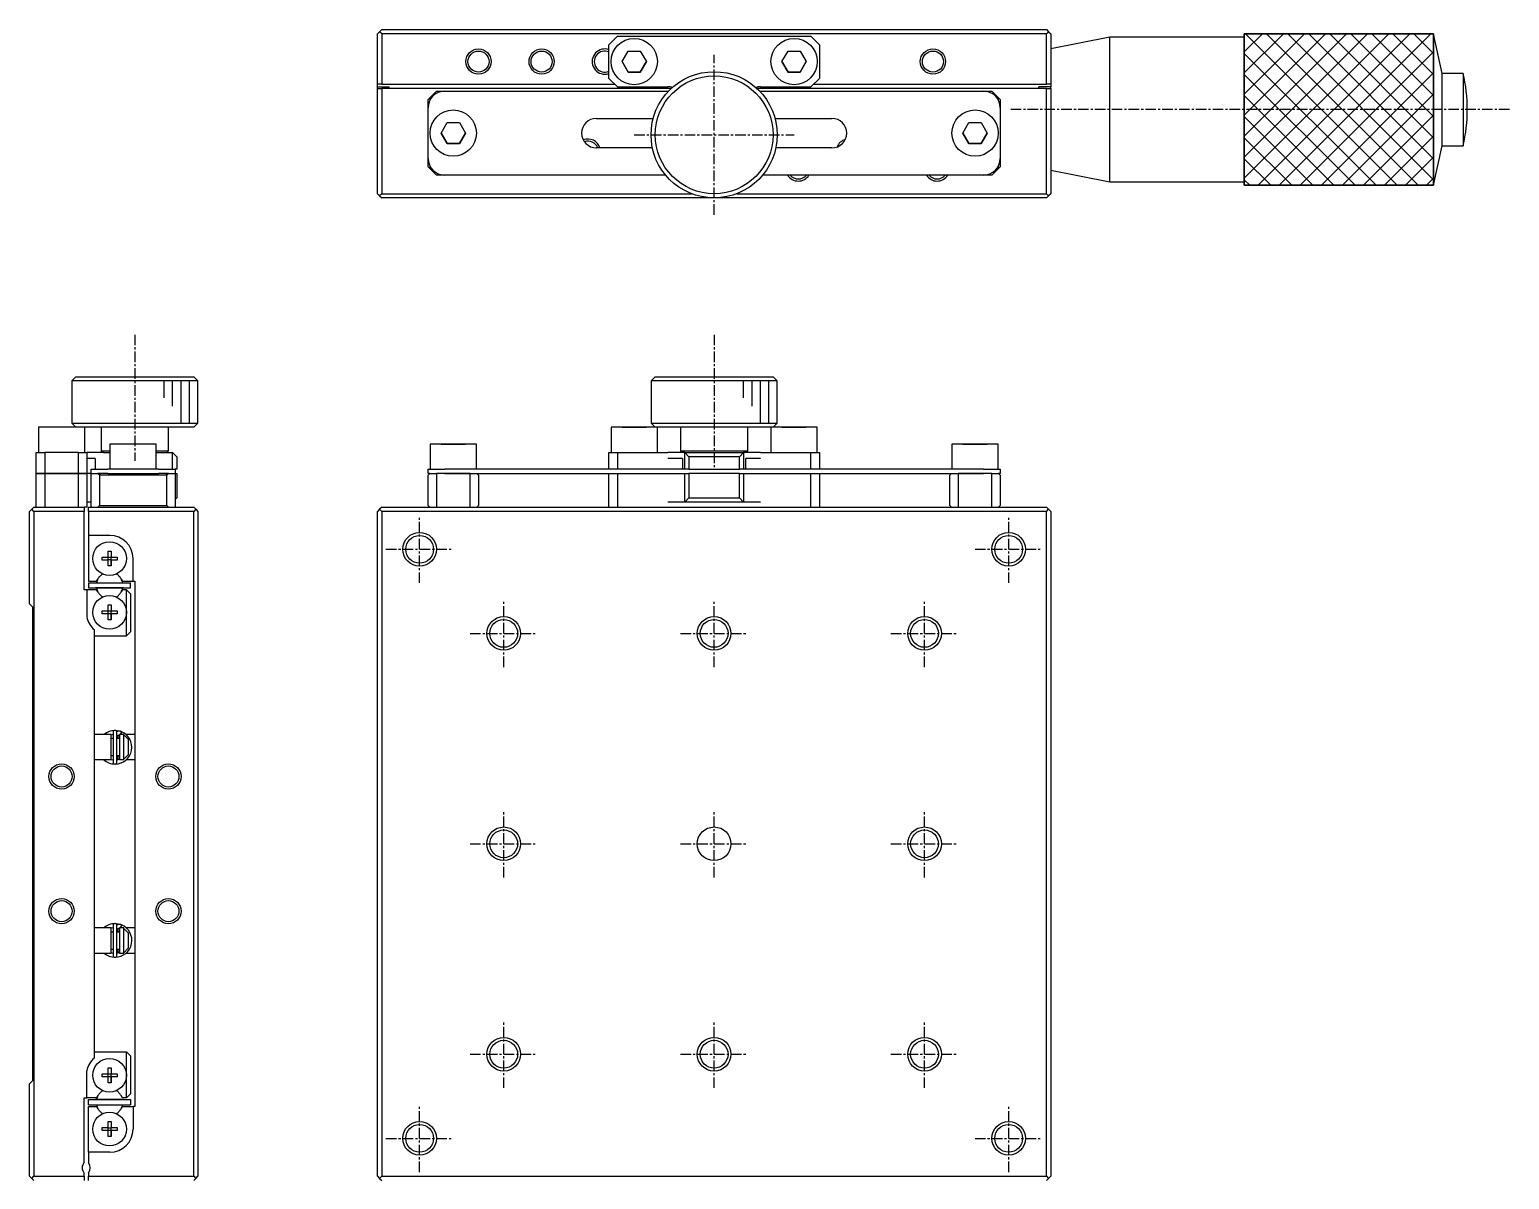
# Model space of a CAD drawing. Extents: x 10 to 391, y 10 to 252.
# Drawn here: x 28 to 203.8, y 115.4 to 252 of the extents above; entities that cross this region are included whole.
import ezdxf

# ---------------------------------------------------------------- set-up
doc = ezdxf.new("R2010")
doc.units = 0
doc.linetypes.add('CENTER', pattern=[2, 1.25, -0.25, 0.25, -0.25])
doc.layers.get('0').update_dxf_attribs({"linetype": 'CONTINUOUS'})
doc.layers.add('CENTER', color=1, linetype='CENTER')

msp = doc.modelspace()

# ---------------------------------------------------------------- linework, layer by layer
at = {"color": 7, "linetype": 'CONTINUOUS'}
for p, q in [((69.344929, 251.5), (69.594929, 251.75)), ((69.344929, 245.5), (69.344929, 251.5)), ((69.594929, 251.75), (69.844929, 252)), ((69.844929, 251.5), (69.594929, 251.75)), ((69.844929, 252), (148.844929, 252)), ((148.844929, 251.5), (69.844929, 251.5)), ((69.844929, 251.5), (69.844929, 245.5)), ((148.844929, 252), (149.094929, 251.75)), ((149.094929, 251.75), (148.844929, 251.5)), ((148.844929, 245.5), (148.844929, 251.5)), ((149.094929, 251.75), (149.344929, 251.5)), ((149.344929, 251.5), (149.344929, 245.5)), ((172.344929, 251.5), (194.844929, 251.5)), ((172.344929, 233.5), (172.344929, 251.5)), ((195.844929, 246.8), (194.844929, 251.5)), ((194.844929, 251.5), (194.844929, 233.5)), ((97.844929, 251.2), (96.844929, 250.2)), ((96.844929, 246.2), (96.844929, 250.2)), ((97.844929, 251.2), (120.844929, 251.2)), ((121.844929, 250.2), (120.844929, 251.2)), ((121.844929, 250.2), (121.844929, 246.2)), ((156.344929, 251.1), (149.344929, 249.7)), ((156.344929, 242.5), (156.344929, 251.1)), ((172.344929, 251.1), (156.344929, 251.1)), ((98.401554, 248.2), (99.123242, 249.45)), ((99.123242, 246.95), (98.401554, 248.2)), ((98.401554, 248.2), (99.123242, 246.95)), ((99.123242, 249.45), (100.566617, 249.45)), ((100.566617, 249.45), (101.288305, 248.2)), ((101.288305, 248.2), (100.566617, 246.95)), ((100.566617, 246.95), (101.288305, 248.2)), ((117.401554, 248.2), (118.123242, 249.45)), ((118.123242, 246.95), (117.401554, 248.2)), ((117.401554, 248.2), (118.123242, 246.95)), ((118.123242, 249.45), (119.566617, 249.45)), ((119.566617, 249.45), (120.288305, 248.2)), ((120.288305, 248.2), (119.566617, 246.95)), ((119.566617, 246.95), (120.288305, 248.2)), ((96.844929, 246.2), (97.844929, 245.2)), ((100.566617, 246.95), (99.123242, 246.95)), ((99.123242, 246.95), (100.566617, 246.95)), ((119.566617, 246.95), (118.123242, 246.95)), ((118.123242, 246.95), (119.566617, 246.95)), ((120.844929, 245.2), (121.844929, 246.2)), ((195.844929, 238.2), (195.844929, 246.8)), ((198.344929, 246.8), (195.844929, 246.8)), ((198.344929, 246.8), (198.344929, 242.5)), ((69.844929, 245.5), (69.344929, 245.5)), ((69.344929, 245.2), (69.344929, 245.5)), ((69.344929, 245.2), (70.744929, 245.2)), ((69.344929, 245), (69.344929, 245.2)), ((69.344929, 232.5), (69.344929, 245)), ((69.344929, 245), (69.844929, 245)), ((69.844929, 245.5), (97.544929, 245.5)), ((69.844929, 245), (69.844929, 232.5)), ((104.24591, 245), (69.844929, 245)), ((70.744929, 245), (70.744929, 245.2)), ((76.344929, 244.7), (75.544929, 243.9)), ((76.344929, 244.7), (77.344929, 244.7)), ((77.344929, 244.7), (103.940302, 244.7)), ((97.844929, 245.2), (103.844929, 245.2)), ((148.844929, 245), (114.443949, 245)), ((114.749557, 244.7), (141.344929, 244.7)), ((114.844929, 245.2), (120.844929, 245.2)), ((121.144929, 245.5), (148.844929, 245.5)), ((141.344929, 244.7), (142.344929, 244.7)), ((143.144929, 243.9), (142.344929, 244.7)), ((147.944929, 245), (147.944929, 245.2)), ((149.344929, 245.2), (147.944929, 245.2)), ((149.344929, 245.5), (148.844929, 245.5)), ((148.844929, 232.5), (148.844929, 245)), ((148.844929, 245), (149.344929, 245)), ((149.344929, 245.5), (149.344929, 245.2)), ((149.344929, 245), (149.344929, 245.2)), ((149.344929, 245), (149.344929, 232.5)), ((75.344929, 243.7), (75.544929, 243.9)), ((75.344929, 242.7), (75.344929, 243.7)), ((75.344929, 236.7), (75.344929, 242.7)), ((75.544929, 243.9), (75.544929, 243.57178)), ((143.144929, 243.57178), (143.144929, 243.9)), ((143.144929, 243.9), (143.344929, 243.7)), ((143.344929, 243.7), (143.344929, 242.7)), ((143.344929, 242.7), (143.344929, 236.7)), ((76.901554, 239.7), (77.623242, 240.95)), ((77.623242, 240.95), (79.066617, 240.95)), ((79.066617, 240.95), (79.788305, 239.7)), ((95.344929, 241.45), (102.102865, 241.45)), ((116.586994, 241.45), (123.344929, 241.45)), ((138.901554, 239.7), (139.623242, 240.95)), ((139.623242, 240.95), (141.066617, 240.95)), ((141.066617, 240.95), (141.788305, 239.7)), ((156.344929, 233.9), (156.344929, 242.5)), ((198.344929, 242.5), (198.344929, 238.2)), ((77.623242, 238.45), (76.901554, 239.7)), ((76.901554, 239.7), (77.623242, 238.45)), ((79.788305, 239.7), (79.066617, 238.45)), ((79.066617, 238.45), (79.788305, 239.7)), ((139.623242, 238.45), (138.901554, 239.7)), ((138.901554, 239.7), (139.623242, 238.45)), ((141.788305, 239.7), (141.066617, 238.45)), ((141.066617, 238.45), (141.788305, 239.7)), ((79.066617, 238.45), (77.623242, 238.45)), ((77.623242, 238.45), (79.066617, 238.45)), ((102.006844, 237.95), (95.344929, 237.95)), ((123.344929, 237.95), (116.683015, 237.95)), ((141.066617, 238.45), (139.623242, 238.45)), ((139.623242, 238.45), (141.066617, 238.45)), ((194.844929, 233.5), (195.844929, 238.2)), ((195.844929, 238.2), (198.344929, 238.2)), ((75.344929, 235.7), (75.344929, 236.7)), ((75.544929, 235.5), (75.344929, 235.7)), ((75.544929, 235.82822), (75.544929, 235.5)), ((143.144929, 235.5), (143.144929, 235.82822)), ((143.344929, 235.7), (143.144929, 235.5)), ((143.344929, 236.7), (143.344929, 235.7)), ((75.544929, 235.5), (76.344929, 234.7)), ((77.344929, 234.7), (76.344929, 234.7)), ((103.582118, 234.7), (77.344929, 234.7)), ((141.344929, 234.7), (115.107741, 234.7)), ((142.344929, 234.7), (141.344929, 234.7)), ((142.344929, 234.7), (143.144929, 235.5)), ((149.344929, 235.3), (156.344929, 233.9)), ((156.344929, 233.9), (172.344929, 233.9)), ((69.594929, 232.25), (69.344929, 232.5)), ((69.844929, 232.5), (69.594929, 232.25)), ((69.594929, 232.25), (69.844929, 232)), ((69.844929, 232.5), (106.652347, 232.5)), ((112.037512, 232.5), (148.844929, 232.5)), ((149.094929, 232.25), (148.844929, 232.5)), ((148.844929, 232), (149.094929, 232.25)), ((149.344929, 232.5), (149.094929, 232.25)), ((194.844929, 233.5), (172.344929, 233.5)), ((109.344929, 232), (69.844929, 232)), ((148.844929, 232), (109.344929, 232)), ((33.5, 210.75), (33, 210.25)), ((48, 210.25), (33, 210.25)), ((33, 210.25), (33, 205.25)), ((33.5, 210.75), (47.5, 210.75)), ((48, 210.25), (47.5, 210.75)), ((48, 205.25), (48, 210.25)), ((102.344929, 210.75), (101.844929, 210.25)), ((109.344929, 210.25), (101.844929, 210.25)), ((101.844929, 210.25), (101.844929, 205.25)), ((102.344929, 210.75), (109.344929, 210.75)), ((109.344929, 210.75), (116.344929, 210.75)), ((116.844929, 210.25), (109.344929, 210.25)), ((116.844929, 210.25), (116.344929, 210.75)), ((116.844929, 205.25), (116.844929, 210.25)), ((34.55, 204.75), (29.05, 204.75)), ((29.05, 204.75), (29.05, 201.75)), ((33, 205.25), (48, 205.25)), ((33, 205.25), (33.5, 204.75)), ((47.5, 204.75), (34.55, 204.75)), ((34.55, 201.75), (34.55, 204.75)), ((36.5, 204.75), (36.5, 201.95)), ((44.5, 201.95), (44.5, 204.75)), ((47.5, 204.75), (48, 205.25)), ((99.844929, 204.75), (97.094929, 204.75)), ((102.344929, 204.75), (97.094929, 204.75)), ((97.094929, 204.75), (97.094929, 201.75)), ((98.401554, 204.75), (99.123242, 204.75)), ((99.123242, 204.75), (98.401554, 204.75)), ((99.123242, 204.75), (100.566617, 204.75)), ((100.566617, 204.75), (99.123242, 204.75)), ((102.344929, 204.75), (99.844929, 204.75)), ((100.566617, 204.75), (101.288305, 204.75)), ((101.288305, 204.75), (100.566617, 204.75)), ((101.844929, 205.25), (116.844929, 205.25)), ((101.844929, 205.25), (102.344929, 204.75)), ((116.344929, 204.75), (102.344929, 204.75)), ((102.594929, 201.75), (102.594929, 204.75)), ((105.344929, 204.75), (105.344929, 201.95)), ((113.344929, 201.95), (113.344929, 204.75)), ((116.094929, 204.75), (116.094929, 201.75)), ((116.344929, 204.75), (116.844929, 205.25)), ((121.594929, 204.75), (116.344929, 204.75)), ((118.844929, 204.75), (116.344929, 204.75)), ((117.401554, 204.75), (118.123242, 204.75)), ((118.123242, 204.75), (117.401554, 204.75)), ((118.123242, 204.75), (119.566617, 204.75)), ((119.566617, 204.75), (118.123242, 204.75)), ((121.594929, 204.75), (118.844929, 204.75)), ((119.566617, 204.75), (120.288305, 204.75)), ((120.288305, 204.75), (119.566617, 204.75)), ((121.594929, 201.75), (121.594929, 204.75)), ((43.05, 202.75), (37.55, 202.75)), ((37.55, 202.75), (37.55, 199.75)), ((43.05, 199.75), (43.05, 202.75)), ((78.344929, 202.75), (75.594929, 202.75)), ((81.094929, 202.75), (75.594929, 202.75)), ((75.594929, 202.75), (75.594929, 199.75)), ((76.901554, 202.75), (77.623242, 202.75)), ((77.623242, 202.75), (76.901554, 202.75)), ((77.623242, 202.75), (79.066617, 202.75)), ((79.066617, 202.75), (77.623242, 202.75)), ((81.094929, 202.75), (78.344929, 202.75)), ((79.066617, 202.75), (79.788305, 202.75)), ((79.788305, 202.75), (79.066617, 202.75)), ((81.094929, 199.75), (81.094929, 202.75)), ((140.344929, 202.75), (137.594929, 202.75)), ((143.094929, 202.75), (137.594929, 202.75)), ((137.594929, 202.75), (137.594929, 199.75)), ((138.901554, 202.75), (139.623242, 202.75)), ((139.623242, 202.75), (138.901554, 202.75)), ((139.623242, 202.75), (141.066617, 202.75)), ((141.066617, 202.75), (139.623242, 202.75)), ((143.094929, 202.75), (140.344929, 202.75)), ((141.066617, 202.75), (141.788305, 202.75)), ((141.788305, 202.75), (141.066617, 202.75)), ((143.094929, 199.75), (143.094929, 202.75)), ((28.8, 199.25), (28.8, 201.75)), ((28.8, 201.75), (29.8, 201.75)), ((29.8, 201.75), (29.8, 199.25)), ((33.8, 201.75), (29.8, 201.75)), ((33.8, 199.25), (33.8, 201.75)), ((33.8, 201.75), (34.8, 201.75)), ((34.8, 201.75), (34.8, 199.25)), ((36.8, 201.75), (34.8, 201.75)), ((35.8, 201.05), (34.8, 201.05)), ((35.8, 201.05), (35.8, 199.75)), ((36.5, 201.95), (37.55, 201.95)), ((36.5, 201.95), (36.7, 201.75)), ((36.8, 201.75), (37.55, 201.75)), ((43.05, 201.95), (44.5, 201.95)), ((43.05, 201.75), (45, 201.75)), ((44.3, 201.75), (44.5, 201.95)), ((45, 199.75), (45, 201.75)), ((45, 201.75), (45.5, 201.25)), ((45.5, 201.25), (45.5, 199.75)), ((96.844929, 199.75), (96.844929, 201.75)), ((96.844929, 201.75), (97.844929, 201.75)), ((97.844929, 201.75), (97.844929, 199.75)), ((97.844929, 201.75), (103.844929, 201.75)), ((105.544929, 201.75), (103.844929, 201.75)), ((105.57698, 201.05), (103.844929, 201.05)), ((105.344929, 201.95), (113.344929, 201.95)), ((105.344929, 201.95), (105.544929, 201.75)), ((105.844929, 201.75), (105.544929, 201.75)), ((105.57698, 201.05), (105.57698, 199.75)), ((105.844929, 199.75), (105.844929, 201.75)), ((105.844929, 201.75), (106.344929, 201.25)), ((105.844929, 201.75), (112.844929, 201.75)), ((106.344929, 201.25), (106.344929, 199.75)), ((112.344929, 201.25), (106.344929, 201.25)), ((112.844929, 201.75), (112.344929, 201.25)), ((112.344929, 199.75), (112.344929, 201.25)), ((113.144929, 201.75), (112.844929, 201.75)), ((112.844929, 201.75), (112.844929, 199.75)), ((114.844929, 201.05), (113.112879, 201.05)), ((113.112879, 199.75), (113.112879, 201.05)), ((113.144929, 201.75), (113.344929, 201.95)), ((114.844929, 201.75), (113.144929, 201.75)), ((114.844929, 201.75), (120.844929, 201.75)), ((120.844929, 199.75), (120.844929, 201.75)), ((120.844929, 201.75), (121.844929, 201.75)), ((121.844929, 201.75), (121.844929, 199.75)), ((29.8, 199.25), (28.8, 199.25)), ((28.8, 195.25), (28.8, 199.25)), ((28.8, 199.25), (29.8, 199.25)), ((29.8, 199.25), (33.8, 199.25)), ((29.8, 199.25), (29.8, 195.25)), ((33.8, 199.25), (29.8, 199.25)), ((34.8, 199.25), (33.8, 199.25)), ((33.8, 195.25), (33.8, 199.25)), ((33.8, 199.25), (34.8, 199.25)), ((34.8, 199.25), (34.8, 195.25)), ((35.3, 199.25), (34.8, 199.25)), ((35.3, 199.25), (35.3, 199.75)), ((35.3, 199.75), (37.3, 199.75)), ((35.3, 195.25), (35.3, 199.25)), ((35.3, 199.25), (36.1, 199.25)), ((36.3, 199.05), (36.1, 199.25)), ((36.1, 199.25), (36.42822, 199.25)), ((36.42822, 199.25), (36.1, 199.25)), ((44.3, 199.05), (36.3, 199.05)), ((36.3, 199.05), (36.3, 195.45)), ((37.3, 199.25), (36.42822, 199.25)), ((43.3, 199.75), (37.3, 199.75)), ((37.3, 199.25), (43.3, 199.25)), ((43.3, 199.75), (45.3, 199.75)), ((44.17178, 199.25), (43.3, 199.25)), ((44.17178, 199.25), (44.5, 199.25)), ((44.5, 199.25), (44.17178, 199.25)), ((44.5, 199.25), (44.3, 199.05)), ((44.3, 195.45), (44.3, 199.05)), ((44.5, 199.25), (45.3, 199.25)), ((45.5, 199.75), (45.3, 199.75)), ((45.3, 199.75), (45.3, 199.25)), ((45.3, 199.25), (45.3, 195.25)), ((45.3, 199.25), (45.5, 199.25)), ((45.5, 199.25), (45.5, 196.35)), ((75.344929, 199.25), (75.344929, 199.75)), ((75.344929, 199.75), (77.344929, 199.75)), ((75.544929, 199.25), (75.344929, 199.05)), ((75.544929, 199.25), (75.344929, 199.25)), ((75.344929, 195.45), (75.344929, 199.05)), ((75.544929, 199.25), (76.344929, 199.25)), ((76.344929, 199.25), (76.344929, 195.25)), ((77.344929, 199.25), (76.344929, 199.25)), ((77.344929, 199.25), (76.344929, 199.25)), ((106.144929, 199.75), (77.344929, 199.75)), ((80.344929, 199.25), (77.344929, 199.25)), ((77.344929, 199.25), (80.344929, 199.25)), ((80.344929, 195.25), (80.344929, 199.25)), ((80.344929, 199.25), (106.144929, 199.25)), ((81.344929, 199.05), (81.144929, 199.25)), ((81.344929, 199.05), (81.344929, 195.45)), ((96.844929, 195.25), (96.844929, 199.25)), ((97.844929, 199.25), (97.844929, 195.25)), ((105.844929, 195.85), (105.844929, 199.25)), ((106.344929, 199.75), (106.144929, 199.75)), ((106.144929, 199.25), (106.344929, 199.25)), ((106.344929, 199.75), (112.344929, 199.75)), ((106.344929, 199.25), (106.344929, 196.35)), ((112.344929, 199.25), (106.344929, 199.25)), ((112.544929, 199.75), (112.344929, 199.75)), ((112.344929, 196.35), (112.344929, 199.25)), ((112.344929, 199.25), (112.544929, 199.25)), ((141.344929, 199.75), (112.544929, 199.75)), ((112.544929, 199.25), (138.344929, 199.25)), ((112.844929, 199.25), (112.844929, 195.85)), ((120.844929, 195.25), (120.844929, 199.25)), ((121.844929, 199.25), (121.844929, 195.25)), ((137.544929, 199.25), (137.344929, 199.05)), ((137.344929, 195.45), (137.344929, 199.05)), ((138.344929, 199.25), (138.344929, 195.25)), ((141.344929, 199.25), (138.344929, 199.25)), ((138.344929, 199.25), (141.344929, 199.25)), ((141.344929, 199.75), (143.344929, 199.75)), ((142.344929, 199.25), (141.344929, 199.25)), ((142.344929, 199.25), (141.344929, 199.25)), ((142.344929, 195.25), (142.344929, 199.25)), ((142.344929, 199.25), (143.144929, 199.25)), ((143.344929, 199.05), (143.144929, 199.25)), ((143.344929, 199.25), (143.144929, 199.25)), ((143.344929, 199.75), (143.344929, 199.25)), ((143.344929, 199.05), (143.344929, 195.45)), ((28.5, 195.25), (28.25, 195)), ((28.5, 195.25), (34.5, 195.25)), ((34.8, 195.25), (34.5, 195.25)), ((34.5, 195.25), (34.5, 194.75)), ((35.3, 195.85), (34.8, 195.85)), ((35, 195.25), (47.5, 195.25)), ((35, 194.75), (35, 195.25)), ((36.1, 195.25), (36.3, 195.45)), ((36.3, 195.45), (44.3, 195.45)), ((44.3, 195.45), (44.5, 195.25)), ((45.5, 196.35), (45.3, 196.15)), ((47.5, 195.25), (47.75, 195)), ((69.844929, 195.25), (69.594929, 195)), ((69.844929, 195.25), (148.844929, 195.25)), ((75.344929, 195.45), (75.544929, 195.25)), ((81.144929, 195.25), (81.344929, 195.45)), ((105.844929, 195.85), (103.844929, 195.85)), ((106.344929, 196.35), (105.844929, 195.85)), ((112.844929, 195.85), (105.844929, 195.85)), ((106.344929, 196.35), (112.344929, 196.35)), ((112.344929, 196.35), (112.844929, 195.85)), ((114.844929, 195.85), (112.844929, 195.85)), ((137.344929, 195.45), (137.544929, 195.25)), ((143.144929, 195.25), (143.344929, 195.45)), ((149.094929, 195), (148.844929, 195.25)), ((28.25, 195), (28, 194.75)), ((28, 183.75), (28, 194.75)), ((28.5, 194.75), (28.25, 195)), ((34.5, 194.75), (28.5, 194.75)), ((28.5, 194.75), (28.5, 115.75)), ((34.5, 185.45), (34.5, 194.75)), ((47.5, 194.75), (35, 194.75)), ((35, 194.75), (35, 191.9)), ((47.75, 195), (47.5, 194.75)), ((47.5, 115.75), (47.5, 194.75)), ((47.75, 195), (48, 194.75)), ((48, 194.75), (48, 115.75)), ((69.594929, 195), (69.344929, 194.75)), ((69.344929, 115.75), (69.344929, 194.75)), ((69.594929, 195), (69.844929, 194.75)), ((69.844929, 194.75), (69.844929, 115.75)), ((148.844929, 194.75), (69.844929, 194.75)), ((148.844929, 194.75), (149.094929, 195)), ((148.844929, 115.75), (148.844929, 194.75)), ((149.344929, 194.75), (149.094929, 195)), ((149.344929, 194.75), (149.344929, 115.75)), ((37.55, 191.9), (35, 191.9)), ((35, 191.9), (35, 186.45)), ((37.32, 190.036361), (37.68, 190.036361)), ((37.32, 189.33), (37.32, 190.036361)), ((37.68, 190.036361), (37.68, 189.33)), ((37.68, 190.036361), (37.68, 189.33)), ((36.613639, 189.33), (37.32, 189.33)), ((36.613639, 188.97), (36.613639, 189.33)), ((37.32, 188.97), (36.613639, 188.97)), ((37.330372, 189.319628), (37.32, 189.33)), ((37.330372, 188.980372), (37.32, 188.97)), ((37.32, 188.263639), (37.32, 188.97)), ((37.68, 188.263639), (37.32, 188.263639)), ((37.330372, 188.980372), (37.330372, 189.319628)), ((37.330372, 189.319628), (37.669628, 189.319628)), ((37.669628, 188.980372), (37.330372, 188.980372)), ((37.669628, 189.319628), (37.68, 189.33)), ((37.669628, 189.319628), (37.669628, 188.980372)), ((37.669628, 188.980372), (37.68, 188.97)), ((37.68, 189.33), (38.386361, 189.33)), ((37.68, 188.97), (37.68, 188.263639)), ((38.386361, 188.97), (37.68, 188.97)), ((37.68, 188.263639), (37.68, 188.97)), ((38.386361, 189.33), (38.386361, 188.97)), ((40.3, 186.45), (40.3, 189.15)), ((35, 186.45), (35.955588, 186.45)), ((35.955588, 186.45), (36.125185, 186.74375)), ((38.874815, 186.74375), (39.044412, 186.45)), ((39.044412, 186.45), (40.3, 186.45)), ((40.3, 186.45), (40.5, 186.45)), ((40.5, 186.45), (40.5, 124.05)), ((34.8, 185.45), (34.5, 185.45)), ((34.8, 185.45), (34.8, 182.227985)), ((35.955588, 185.45), (34.8, 185.45)), ((35, 186.25), (35, 185.65)), ((35, 186.25), (40, 186.25)), ((35, 185.65), (40, 185.65)), ((35, 185.65), (35.941104, 185.65)), ((35.941104, 185.649998), (35.85, 185.649998)), ((39.15, 185.649998), (35.85, 185.649998)), ((35.941104, 185.649998), (35.85, 185.649998)), ((35.941104, 185.649998), (35.85, 185.649998)), ((35.941104, 185.649998), (35.85, 185.649998)), ((35.941104, 185.649998), (35.85, 185.649998)), ((35.941104, 185.649998), (35.85, 185.649998)), ((35.941104, 185.649998), (35.85, 185.649998)), ((35.941104, 185.649998), (35.85, 185.649998)), ((35.941104, 185.649998), (35.85, 185.649998)), ((35.941104, 185.649998), (35.85, 185.649998)), ((35.941104, 185.649998), (35.85, 185.649998)), ((35.941104, 185.649998), (35.85, 185.649998)), ((35.941104, 185.649998), (35.85, 185.649998)), ((35.941104, 185.649998), (35.85, 185.649998)), ((35.941104, 185.649998), (35.85, 185.649998)), ((35.941104, 185.649998), (35.85, 185.649998)), ((35.941104, 185.649998), (35.85, 185.649998)), ((35.941104, 185.649998), (35.85, 185.649998)), ((35.941104, 185.649998), (35.85, 185.649998)), ((35.941104, 185.649998), (35.85, 185.649998)), ((35.941104, 185.649998), (35.85, 185.649998)), ((35.941104, 185.649998), (35.85, 185.649998)), ((35.941104, 185.649998), (35.85, 185.649998)), ((35.941104, 185.649998), (35.85, 185.649998)), ((35.941104, 185.649998), (35.85, 185.649998)), ((35.941104, 185.649998), (35.85, 185.649998)), ((35.941104, 185.649998), (35.85, 185.649998)), ((35.941104, 185.649998), (35.85, 185.649998)), ((35.941104, 185.649998), (35.85, 185.649998)), ((35.941104, 185.649998), (35.85, 185.649998)), ((35.941104, 185.649998), (35.85, 185.649998)), ((36.125185, 185.15625), (35.955588, 185.45)), ((39.044412, 185.45), (38.874815, 185.15625)), ((39.5, 185.45), (39.044412, 185.45)), ((39.058896, 185.65), (40, 185.65)), ((39.15, 185.649998), (39.058896, 185.649998)), ((39.15, 185.649998), (39.058896, 185.649998)), ((39.15, 185.649998), (39.058896, 185.649998)), ((39.15, 185.649998), (39.058896, 185.649998)), ((39.15, 185.649998), (39.058896, 185.649998)), ((39.15, 185.649998), (39.058896, 185.649998)), ((39.15, 185.649998), (39.058896, 185.649998)), ((39.15, 185.649998), (39.058896, 185.649998)), ((39.15, 185.649998), (39.058896, 185.649998)), ((39.15, 185.649998), (39.058896, 185.649998)), ((39.15, 185.649998), (39.058896, 185.649998)), ((39.15, 185.649998), (39.058896, 185.649998)), ((39.15, 185.649998), (39.058896, 185.649998)), ((39.15, 185.649998), (39.058896, 185.649998)), ((39.15, 185.649998), (39.058896, 185.649998)), ((39.15, 185.649998), (39.058896, 185.649998)), ((39.15, 185.649998), (39.058896, 185.649998)), ((39.15, 185.649998), (39.058896, 185.649998)), ((39.15, 185.649998), (39.058896, 185.649998)), ((39.5, 182.75), (39.5, 185.45)), ((39.5, 185.45), (40, 184.95)), ((40, 185.65), (40, 186.25)), ((40, 184.95), (40, 180.45)), ((28, 183.75), (28.35, 183.4)), ((28.35, 183.4), (28.35, 127.1)), ((36.613639, 182.93), (37.32, 182.93)), ((36.613639, 182.57), (36.613639, 182.93)), ((37.32, 183.636361), (37.68, 183.636361)), ((37.32, 182.93), (37.32, 183.636361)), ((37.330372, 182.919628), (37.32, 182.93)), ((37.330372, 182.580372), (37.330372, 182.919628)), ((37.330372, 182.919628), (37.669628, 182.919628)), ((37.669628, 182.919628), (37.68, 182.93)), ((37.669628, 182.919628), (37.669628, 182.580372)), ((37.68, 183.636361), (37.68, 182.93)), ((37.68, 183.636361), (37.68, 182.93)), ((37.68, 182.93), (38.386361, 182.93)), ((38.386361, 182.93), (38.386361, 182.57)), ((37.32, 182.57), (36.613639, 182.57)), ((37.330372, 182.580372), (37.32, 182.57)), ((37.32, 181.863639), (37.32, 182.57)), ((37.68, 181.863639), (37.32, 181.863639)), ((37.669628, 182.580372), (37.330372, 182.580372)), ((37.669628, 182.580372), (37.68, 182.57)), ((37.68, 182.57), (37.68, 181.863639)), ((38.386361, 182.57), (37.68, 182.57)), ((37.68, 181.863639), (37.68, 182.57)), ((39.5, 179.95), (39.5, 182.75)), ((35.7, 129.829062), (35.7, 180.670938)), ((35.7, 179.95), (39.5, 179.95)), ((40, 180.45), (39.5, 179.95)), ((37.7, 168.25), (35.7, 168.25)), ((37.699949, 168.216016), (37.920454, 168.265234)), ((37.7, 165.25), (37.7, 168.25)), ((37.920506, 167.75), (37.7, 167.75)), ((37.920506, 168.505629), (37.920506, 164.955629)), ((38.865409, 168.595413), (38.174163, 168.729162)), ((38.36175, 168.574479), (38.359919, 168.573701)), ((38.395051, 168.587606), (38.36175, 168.574479)), ((38.370506, 164.955629), (38.370506, 168.505629)), ((38.370506, 167.906077), (38.370804, 167.918863)), ((38.7, 167.75), (38.370506, 167.75)), ((38.370804, 167.918863), (38.371752, 167.932328)), ((38.371752, 167.932328), (38.373349, 167.945729)), ((38.373349, 167.945729), (38.37559, 167.959037)), ((38.37559, 167.959037), (38.378471, 167.972219)), ((38.378471, 167.972219), (38.381986, 167.985247)), ((38.381986, 167.985247), (38.386126, 167.998089)), ((38.386126, 167.998089), (38.390885, 168.010716)), ((38.390885, 168.010716), (38.396251, 168.023098)), ((38.428954, 168.599052), (38.395051, 168.587606)), ((38.396251, 168.023098), (38.402213, 168.035206)), ((38.402213, 168.035206), (38.408759, 168.047012)), ((38.408759, 168.047012), (38.415875, 168.058485)), ((38.415875, 168.058485), (38.423546, 168.0696)), ((38.423546, 168.0696), (38.431756, 168.080327)), ((38.463376, 168.608789), (38.428954, 168.599052)), ((38.431756, 168.080327), (38.440487, 168.090641)), ((38.440487, 168.090641), (38.44972, 168.100516)), ((38.44972, 168.100516), (38.459434, 168.109925)), ((38.459434, 168.109925), (38.469609, 168.118845)), ((38.498233, 168.616795), (38.463376, 168.608789)), ((38.469609, 168.118845), (38.48022, 168.127251)), ((38.48022, 168.127251), (38.491244, 168.135121)), ((38.491244, 168.135121), (38.502655, 168.142432)), ((38.53344, 168.623051), (38.498233, 168.616795)), ((38.5, 168.141145), (38.5, 167.75)), ((38.502655, 168.142432), (38.514425, 168.149165)), ((38.514425, 168.149165), (38.526528, 168.155299)), ((38.526528, 168.155299), (38.538932, 168.160817)), ((38.56891, 168.62754), (38.53344, 168.623051)), ((38.538932, 168.160817), (38.551608, 168.165703)), ((38.551608, 168.165703), (38.564523, 168.16994)), ((38.564523, 168.16994), (38.577644, 168.173517)), ((38.604558, 168.630252), (38.56891, 168.62754)), ((38.577644, 168.173517), (38.590938, 168.17642)), ((38.590938, 168.17642), (38.60437, 168.178642)), ((38.60437, 168.178642), (38.617903, 168.180174)), ((38.640295, 168.63118), (38.604558, 168.630252)), ((38.617903, 168.180174), (38.631503, 168.181011)), ((38.631503, 168.181011), (38.645132, 168.181149)), ((38.676034, 168.630323), (38.640295, 168.63118)), ((38.645132, 168.181149), (38.658754, 168.180587)), ((38.658754, 168.180587), (38.672332, 168.179327)), ((38.672332, 168.179327), (38.685829, 168.177372)), ((38.711689, 168.627682), (38.676034, 168.630323)), ((38.685829, 168.177372), (38.699208, 168.174727)), ((38.699208, 168.174727), (38.700004, 168.174547)), ((38.7, 168.25), (38.7, 165.25)), ((39.2, 168.25), (38.7, 168.25)), ((38.747172, 168.623262), (38.711689, 168.627682)), ((38.782397, 168.617075), (38.747172, 168.623262)), ((38.817276, 168.609134), (38.782397, 168.617075)), ((38.807684, 168.25), (38.81482, 168.264128)), ((38.81482, 168.264128), (38.822056, 168.27893)), ((38.851725, 168.599459), (38.817276, 168.609134)), ((38.84982, 168.314374), (38.81864, 168.249981)), ((38.822056, 168.27893), (38.829347, 168.294308)), ((38.829347, 168.294308), (38.836645, 168.310164)), ((38.836645, 168.310164), (38.843903, 168.326395)), ((38.843903, 168.326395), (38.851074, 168.342897)), ((38.926138, 168.570932), (38.84982, 168.314374)), ((38.851074, 168.342897), (38.858112, 168.359561)), ((38.885656, 168.588073), (38.851725, 168.599459)), ((38.858112, 168.359561), (38.86497, 168.376282)), ((38.86497, 168.376282), (38.871606, 168.392949)), ((38.871606, 168.392949), (38.877975, 168.409456)), ((38.877975, 168.409456), (38.884037, 168.425696)), ((38.884037, 168.425696), (38.889752, 168.441564)), ((38.917243, 168.575736), (38.885656, 168.588073)), ((38.889752, 168.441564), (38.895084, 168.456957)), ((38.895084, 168.456957), (38.899997, 168.471775)), ((38.899997, 168.471775), (38.904461, 168.485923)), ((38.904461, 168.485923), (38.908446, 168.499309)), ((38.92602, 168.570909), (38.906149, 168.579201)), ((38.908446, 168.499309), (38.911926, 168.511846)), ((38.911926, 168.511846), (38.914879, 168.523454)), ((38.914879, 168.523454), (38.917287, 168.534058)), ((38.918096, 168.575239), (38.917243, 168.575736)), ((38.917287, 168.534058), (38.919132, 168.543588)), ((38.920714, 168.569854), (38.918096, 168.575239)), ((38.919132, 168.543588), (38.920404, 168.551983)), ((38.920404, 168.551983), (38.921094, 168.559189)), ((38.921198, 168.565159), (38.920714, 168.569854)), ((38.921094, 168.559189), (38.921198, 168.565159)), ((38.959366, 168.55641), (38.92602, 168.570909)), ((39.2, 168.195683), (39.2, 168.25)), ((39.2, 165.304317), (39.2, 168.195683)), ((39.2, 168.195683), (39.7, 167.666515)), ((40.5, 168.25), (39.444331, 168.25)), ((39.7, 167.666515), (39.7, 165.833485)), ((37.7, 165.75), (37.920506, 165.75)), ((38.370506, 165.75), (38.7, 165.75)), ((38.37053, 165.551626), (38.370506, 165.555181)), ((38.371034, 165.538134), (38.37053, 165.551626)), ((38.372188, 165.52468), (38.371034, 165.538134)), ((38.373991, 165.511294), (38.372188, 165.52468)), ((38.376439, 165.498007), (38.373991, 165.511294)), ((38.379527, 165.48485), (38.376439, 165.498007)), ((38.383251, 165.471855), (38.379527, 165.48485)), ((38.387602, 165.459051), (38.383251, 165.471855)), ((38.392571, 165.446469), (38.387602, 165.459051)), ((38.39815, 165.434138), (38.392571, 165.446469)), ((38.404326, 165.42209), (38.39815, 165.434138)), ((38.411087, 165.410354), (38.404326, 165.42209)), ((38.418419, 165.398957), (38.411087, 165.410354)), ((38.426305, 165.38793), (38.418419, 165.398957)), ((38.434731, 165.3773), (38.426305, 165.38793)), ((38.443676, 165.367095), (38.434731, 165.3773)), ((38.453121, 165.357341), (38.443676, 165.367095)), ((38.463045, 165.348065), (38.453121, 165.357341)), ((38.473425, 165.339291), (38.463045, 165.348065)), ((38.484236, 165.331043), (38.473425, 165.339291)), ((38.495454, 165.323346), (38.484236, 165.331043)), ((38.50705, 165.31622), (38.495454, 165.323346)), ((38.5, 165.75), (38.5, 165.320332)), ((38.518997, 165.309686), (38.50705, 165.31622)), ((38.531264, 165.303763), (38.518997, 165.309686)), ((38.54382, 165.298469), (38.531264, 165.303763)), ((38.556634, 165.29382), (38.54382, 165.298469)), ((39.7, 165.833485), (39.2, 165.304317)), ((39.2, 165.25), (39.2, 165.304317)), ((35.7, 165.25), (37.7, 165.25)), ((37.699831, 165.245156), (37.684677, 165.249766)), ((37.920452, 165.196337), (37.699831, 165.245156)), ((38.700031, 165.282454), (38.370523, 165.196011)), ((38.569671, 165.289829), (38.556634, 165.29382)), ((38.582897, 165.286509), (38.569671, 165.289829)), ((38.596277, 165.28387), (38.582897, 165.286509)), ((38.609775, 165.28192), (38.596277, 165.28387)), ((38.623354, 165.280665), (38.609775, 165.28192)), ((38.636979, 165.280108), (38.623354, 165.280665)), ((38.650612, 165.280251), (38.636979, 165.280108)), ((38.664216, 165.281093), (38.650612, 165.280251)), ((38.677754, 165.282632), (38.664216, 165.281093)), ((38.69119, 165.284861), (38.677754, 165.282632)), ((38.700016, 165.286714), (38.69119, 165.284861)), ((38.7, 165.25), (39.2, 165.25)), ((38.8615, 164.864887), (38.917243, 164.885522)), ((38.916771, 164.886449), (38.947029, 164.899402)), ((39.488251, 165.25), (40.5, 165.25)), ((37.7, 145.25), (35.7, 145.25)), ((37.699754, 145.250831), (37.929682, 145.302918)), ((37.7, 142.25), (37.7, 145.25)), ((37.929734, 144.75), (37.7, 144.75)), ((37.929734, 145.543313), (37.929734, 141.993313)), ((38.874638, 145.633096), (38.183391, 145.766845)), ((38.370978, 145.612163), (38.369147, 145.611385)), ((38.404279, 145.62529), (38.370978, 145.612163)), ((38.379734, 141.993313), (38.379734, 145.543313)), ((38.379734, 144.943761), (38.380033, 144.956547)), ((38.7, 144.75), (38.379734, 144.75)), ((38.380033, 144.956547), (38.380981, 144.970011)), ((38.380981, 144.970011), (38.382577, 144.983413)), ((38.382577, 144.983413), (38.384819, 144.99672)), ((38.384819, 144.99672), (38.3877, 145.009903)), ((38.3877, 145.009903), (38.391214, 145.022931)), ((38.391214, 145.022931), (38.395355, 145.035773)), ((38.395355, 145.035773), (38.400113, 145.0484)), ((38.400113, 145.0484), (38.405479, 145.060782)), ((38.438183, 145.636735), (38.404279, 145.62529)), ((38.405479, 145.060782), (38.411441, 145.07289)), ((38.411441, 145.07289), (38.417987, 145.084695)), ((38.417987, 145.084695), (38.425104, 145.096169)), ((38.425104, 145.096169), (38.432775, 145.107283)), ((38.432775, 145.107283), (38.440985, 145.118011)), ((38.472605, 145.646473), (38.438183, 145.636735)), ((38.440985, 145.118011), (38.449716, 145.128325)), ((38.449716, 145.128325), (38.458949, 145.1382)), ((38.458949, 145.1382), (38.468663, 145.147609)), ((38.468663, 145.147609), (38.478837, 145.156528)), ((38.507462, 145.654479), (38.472605, 145.646473)), ((38.478837, 145.156528), (38.489449, 145.164934)), ((38.489449, 145.164934), (38.500473, 145.172804)), ((38.5, 145.172724), (38.5, 144.75)), ((38.500473, 145.172804), (38.511883, 145.180116)), ((38.542669, 145.660734), (38.507462, 145.654479)), ((38.511883, 145.180116), (38.523654, 145.186848)), ((38.523654, 145.186848), (38.535756, 145.192983)), ((38.535756, 145.192983), (38.548161, 145.198501)), ((38.578139, 145.665223), (38.542669, 145.660734)), ((38.548161, 145.198501), (38.560836, 145.203386)), ((38.560836, 145.203386), (38.573751, 145.207624)), ((38.573751, 145.207624), (38.586873, 145.2112)), ((38.613786, 145.667935), (38.578139, 145.665223)), ((38.586873, 145.2112), (38.600167, 145.214104)), ((38.600167, 145.214104), (38.613598, 145.216326)), ((38.613598, 145.216326), (38.627132, 145.217857)), ((38.649523, 145.668864), (38.613786, 145.667935)), ((38.627132, 145.217857), (38.640732, 145.218694)), ((38.640732, 145.218694), (38.654361, 145.218832)), ((38.685263, 145.668007), (38.649523, 145.668864)), ((38.654361, 145.218832), (38.667983, 145.218271)), ((38.667983, 145.218271), (38.68156, 145.217011)), ((38.68156, 145.217011), (38.695057, 145.215055)), ((38.720918, 145.665365), (38.685263, 145.668007)), ((38.695057, 145.215055), (38.700015, 145.214158)), ((38.7, 145.25), (38.7, 142.25)), ((39.2, 145.25), (38.7, 145.25)), ((38.756401, 145.660946), (38.720918, 145.665365)), ((38.791625, 145.654758), (38.756401, 145.660946)), ((38.826504, 145.646818), (38.791625, 145.654758)), ((38.79644, 145.25), (38.802748, 145.26112)), ((38.802748, 145.26112), (38.809279, 145.273108)), ((38.859048, 145.352058), (38.80691, 145.249981)), ((38.809279, 145.273108), (38.815991, 145.285894)), ((38.815991, 145.285894), (38.822846, 145.299399)), ((38.822846, 145.299399), (38.829802, 145.313543)), ((38.860953, 145.637143), (38.826504, 145.646818)), ((38.829802, 145.313543), (38.836817, 145.32824)), ((38.836817, 145.32824), (38.84385, 145.343404)), ((38.84385, 145.343404), (38.850857, 145.358942)), ((38.850857, 145.358942), (38.857798, 145.374762)), ((38.857798, 145.374762), (38.864629, 145.390768)), ((38.935367, 145.608615), (38.859048, 145.352058)), ((38.894885, 145.625757), (38.860953, 145.637143)), ((38.864629, 145.390768), (38.871311, 145.406865)), ((38.871311, 145.406865), (38.877803, 145.422956)), ((38.877803, 145.422956), (38.884067, 145.438943)), ((38.884067, 145.438943), (38.890063, 145.454732)), ((38.890063, 145.454732), (38.895758, 145.470228)), ((38.926472, 145.61342), (38.894885, 145.625757)), ((38.895758, 145.470228), (38.901116, 145.485337)), ((38.901116, 145.485337), (38.906105, 145.499968)), ((38.906105, 145.499968), (38.910695, 145.514035)), ((38.910695, 145.514035), (38.91486, 145.527452)), ((38.91486, 145.527452), (38.918573, 145.540139)), ((38.918573, 145.540139), (38.921812, 145.55202)), ((38.921812, 145.55202), (38.924559, 145.563024)), ((38.924559, 145.563024), (38.926796, 145.573084)), ((38.927325, 145.612923), (38.926472, 145.61342)), ((38.926796, 145.573084), (38.92851, 145.58214)), ((38.92998, 145.607336), (38.927325, 145.612923)), ((38.92851, 145.58214), (38.929691, 145.590138)), ((38.968594, 145.594093), (38.928946, 145.61125)), ((38.929691, 145.590138), (38.930332, 145.59703)), ((38.930428, 145.602774), (38.92998, 145.607336)), ((38.930332, 145.59703), (38.930428, 145.602774)), ((39.2, 145.195683), (39.2, 145.25)), ((39.2, 142.304317), (39.2, 145.195683)), ((39.2, 145.195683), (39.7, 144.666515)), ((40.5, 145.25), (39.496318, 145.25)), ((39.7, 144.666515), (39.7, 142.833485)), ((37.7, 142.75), (37.929734, 142.75)), ((38.379734, 142.75), (38.7, 142.75)), ((38.379758, 142.589309), (38.379734, 142.592864)), ((38.380262, 142.575818), (38.379758, 142.589309)), ((38.381416, 142.562363), (38.380262, 142.575818)), ((38.383219, 142.548977), (38.381416, 142.562363)), ((38.385667, 142.535691), (38.383219, 142.548977)), ((38.388756, 142.522534), (38.385667, 142.535691)), ((38.392479, 142.509538), (38.388756, 142.522534)), ((38.39683, 142.496734), (38.392479, 142.509538)), ((38.4018, 142.484152), (38.39683, 142.496734)), ((38.407378, 142.471822), (38.4018, 142.484152)), ((38.413554, 142.459774), (38.407378, 142.471822)), ((38.420315, 142.448037), (38.413554, 142.459774)), ((38.427647, 142.436641), (38.420315, 142.448037)), ((38.435534, 142.425614), (38.427647, 142.436641)), ((38.5, 142.75), (38.5, 142.363768)), ((39.7, 142.833485), (39.2, 142.304317)), ((35.7, 142.25), (37.7, 142.25)), ((37.92968, 142.234021), (37.699908, 142.285604)), ((38.700086, 142.316656), (38.379752, 142.233694)), ((38.443959, 142.414984), (38.435534, 142.425614)), ((38.452904, 142.404778), (38.443959, 142.414984)), ((38.46235, 142.395025), (38.452904, 142.404778)), ((38.472274, 142.385748), (38.46235, 142.395025)), ((38.482653, 142.376974), (38.472274, 142.385748)), ((38.493465, 142.368727), (38.482653, 142.376974)), ((38.504682, 142.361029), (38.493465, 142.368727)), ((38.516279, 142.353903), (38.504682, 142.361029)), ((38.528226, 142.347369), (38.516279, 142.353903)), ((38.540493, 142.341447), (38.528226, 142.347369)), ((38.553049, 142.336153), (38.540493, 142.341447)), ((38.565862, 142.331503), (38.553049, 142.336153)), ((38.578899, 142.327513), (38.565862, 142.331503)), ((38.592125, 142.324193), (38.578899, 142.327513)), ((38.605505, 142.321554), (38.592125, 142.324193)), ((38.619003, 142.319604), (38.605505, 142.321554)), ((38.632583, 142.318348), (38.619003, 142.319604)), ((38.646208, 142.317792), (38.632583, 142.318348)), ((38.65984, 142.317935), (38.646208, 142.317792)), ((38.673444, 142.318777), (38.65984, 142.317935)), ((38.686982, 142.320315), (38.673444, 142.318777)), ((38.700002, 142.322464), (38.686982, 142.320315)), ((38.7, 142.25), (39.2, 142.25)), ((38.870729, 141.90257), (38.926472, 141.923205)), ((38.926, 141.924132), (38.956258, 141.937085)), ((38.931506, 141.92741), (38.935138, 141.927981)), ((39.2, 142.25), (39.2, 142.304317)), ((39.454798, 142.25), (40.5, 142.25)), ((35.7, 130.55), (39.5, 130.55)), ((39.5, 127.75), (39.5, 130.55)), ((39.5, 130.55), (40, 130.05)), ((37.32, 128.636361), (37.68, 128.636361)), ((37.32, 127.93), (37.32, 128.636361)), ((37.68, 128.636361), (37.68, 127.93)), ((37.68, 128.636361), (37.68, 127.93)), ((40, 130.05), (40, 125.55)), ((28.35, 127.1), (28, 126.75)), ((28, 115.75), (28, 126.75)), ((34.8, 125.05), (34.8, 128.272015)), ((36.613639, 127.93), (37.32, 127.93)), ((36.613639, 127.57), (36.613639, 127.93)), ((37.32, 127.57), (36.613639, 127.57)), ((37.330372, 127.919628), (37.32, 127.93)), ((37.330372, 127.580372), (37.32, 127.57)), ((37.32, 126.863639), (37.32, 127.57)), ((37.68, 126.863639), (37.32, 126.863639)), ((37.330372, 127.580372), (37.330372, 127.919628)), ((37.330372, 127.919628), (37.669628, 127.919628)), ((37.669628, 127.580372), (37.330372, 127.580372)), ((37.669628, 127.919628), (37.68, 127.93)), ((37.669628, 127.919628), (37.669628, 127.580372)), ((37.669628, 127.580372), (37.68, 127.57)), ((37.68, 127.93), (38.386361, 127.93)), ((37.68, 127.57), (37.68, 126.863639)), ((38.386361, 127.57), (37.68, 127.57)), ((37.68, 126.863639), (37.68, 127.57)), ((38.386361, 127.93), (38.386361, 127.57)), ((39.5, 125.05), (39.5, 127.75)), ((34.5, 125.05), (34.8, 125.05)), ((34.5, 117.411438), (34.5, 125.05)), ((35.955588, 125.05), (34.8, 125.05)), ((35, 124.85), (40, 124.85)), ((35, 124.85), (35.941104, 124.85)), ((35, 124.25), (35, 124.85)), ((35.941104, 124.850002), (35.85, 124.850002)), ((39.15, 124.850002), (35.85, 124.850002)), ((35.941104, 124.850002), (35.85, 124.850002)), ((35.941104, 124.850002), (35.85, 124.850002)), ((35.941104, 124.850002), (35.85, 124.850002)), ((35.941104, 124.850002), (35.85, 124.850002)), ((35.941104, 124.850002), (35.85, 124.850002)), ((35.941104, 124.850002), (35.85, 124.850002)), ((35.941104, 124.850002), (35.85, 124.850002)), ((35.941104, 124.850002), (35.85, 124.850002)), ((35.941104, 124.850002), (35.85, 124.850002)), ((35.941104, 124.850002), (35.85, 124.850002)), ((35.941104, 124.850002), (35.85, 124.850002)), ((35.941104, 124.850002), (35.85, 124.850002)), ((35.941104, 124.850002), (35.85, 124.850002)), ((35.941104, 124.850002), (35.85, 124.850002)), ((35.941104, 124.850002), (35.85, 124.850002)), ((35.941104, 124.850002), (35.85, 124.850002)), ((35.941104, 124.850002), (35.85, 124.850002)), ((35.941104, 124.850002), (35.85, 124.850002)), ((35.941104, 124.850002), (35.85, 124.850002)), ((35.941104, 124.850002), (35.85, 124.850002)), ((35.941104, 124.850002), (35.85, 124.850002)), ((35.941104, 124.850002), (35.85, 124.850002)), ((35.941104, 124.850002), (35.85, 124.850002)), ((35.941104, 124.850002), (35.85, 124.850002)), ((35.941104, 124.850002), (35.85, 124.850002)), ((35.941104, 124.850002), (35.85, 124.850002)), ((35.941104, 124.850002), (35.85, 124.850002)), ((35.941104, 124.850002), (35.85, 124.850002)), ((35.941104, 124.850002), (35.85, 124.850002)), ((35.941104, 124.850002), (35.85, 124.850002)), ((36.125185, 125.34375), (35.955588, 125.05)), ((39.044412, 125.05), (38.874815, 125.34375)), ((39.5, 125.05), (39.044412, 125.05)), ((39.15, 124.850002), (39.058896, 124.850002)), ((39.15, 124.850002), (39.058896, 124.850002)), ((39.15, 124.850002), (39.058896, 124.850002)), ((39.15, 124.850002), (39.058896, 124.850002)), ((39.15, 124.850002), (39.058896, 124.850002)), ((39.15, 124.850002), (39.058896, 124.850002)), ((39.15, 124.850002), (39.058896, 124.850002)), ((39.15, 124.850002), (39.058896, 124.850002)), ((39.15, 124.850002), (39.058896, 124.850002)), ((39.15, 124.850002), (39.058896, 124.850002)), ((39.15, 124.850002), (39.058896, 124.850002)), ((39.15, 124.850002), (39.058896, 124.850002)), ((39.15, 124.850002), (39.058896, 124.850002)), ((39.15, 124.850002), (39.058896, 124.850002)), ((39.15, 124.850002), (39.058896, 124.850002)), ((39.15, 124.850002), (39.058896, 124.850002)), ((39.15, 124.850002), (39.058896, 124.850002)), ((39.15, 124.850002), (39.058896, 124.850002)), ((39.15, 124.850002), (39.058896, 124.850002)), ((39.15, 124.850002), (39.058896, 124.850002)), ((39.058896, 124.85), (40, 124.85)), ((40, 125.55), (39.5, 125.05)), ((40, 124.85), (40, 124.25)), ((35, 124.25), (40, 124.25)), ((35, 124.05), (35.955588, 124.05)), ((35, 118.6), (35, 124.05)), ((35.955588, 124.05), (36.125185, 123.75625)), ((38.874815, 123.75625), (39.044412, 124.05)), ((39.044412, 124.05), (40.3, 124.05)), ((40.5, 124.05), (40.3, 124.05)), ((40.3, 124.05), (40.3, 121.35)), ((36.613639, 121.53), (37.32, 121.53)), ((36.613639, 121.17), (36.613639, 121.53)), ((37.32, 122.236361), (37.68, 122.236361)), ((37.32, 121.53), (37.32, 122.236361)), ((37.330372, 121.519628), (37.32, 121.53)), ((37.330372, 121.180372), (37.330372, 121.519628)), ((37.330372, 121.519628), (37.669628, 121.519628)), ((37.669628, 121.519628), (37.68, 121.53)), ((37.669628, 121.519628), (37.669628, 121.180372)), ((37.68, 122.236361), (37.68, 121.53)), ((37.68, 122.236361), (37.68, 121.53)), ((37.68, 121.53), (38.386361, 121.53)), ((38.386361, 121.53), (38.386361, 121.17)), ((37.32, 121.17), (36.613639, 121.17)), ((37.330372, 121.180372), (37.32, 121.17)), ((37.32, 120.463639), (37.32, 121.17)), ((37.68, 120.463639), (37.32, 120.463639)), ((37.669628, 121.180372), (37.330372, 121.180372)), ((37.669628, 121.180372), (37.68, 121.17)), ((37.68, 121.17), (37.68, 120.463639)), ((38.386361, 121.17), (37.68, 121.17)), ((37.68, 120.463639), (37.68, 121.17)), ((35, 118.6), (35, 117.35)), ((37.55, 118.6), (35, 118.6)), ((34.5, 115.75), (34.5, 116.088562)), ((35, 116.15), (35, 115.75)), ((28, 115.75), (28.25, 115.5)), ((28.25, 115.5), (28.5, 115.75)), ((28.25, 115.5), (28.5, 115.25)), ((28.5, 115.75), (34.5, 115.75)), ((34.5, 115.75), (34.5, 115.25)), ((35, 115.75), (47.5, 115.75)), ((35, 115.25), (35, 115.75)), ((47.5, 115.75), (47.75, 115.5)), ((47.75, 115.5), (47.5, 115.25)), ((47.75, 115.5), (48, 115.75)), ((69.344929, 115.75), (69.594929, 115.5)), ((69.594929, 115.5), (69.844929, 115.75)), ((69.594929, 115.5), (69.844929, 115.25)), ((69.844929, 115.75), (148.844929, 115.75)), ((148.844929, 115.75), (149.094929, 115.5)), ((148.844929, 115.25), (149.094929, 115.5)), ((149.094929, 115.5), (149.344929, 115.75))]:
    msp.add_line(p, q, dxfattribs=at)
at = {"color": 3, "linetype": 'CONTINUOUS'}
for p, q in [((172.344929, 251.5), (172.344929, 233.5)), ((194.844929, 251.5), (172.344929, 251.5)), ((172.344929, 249.344929), (174.5, 251.5)), ((172.344929, 246.844929), (177, 251.5)), ((172.344929, 244.344929), (179.5, 251.5)), ((172.344929, 241.844929), (182, 251.5)), ((172.344929, 239.344929), (184.5, 251.5)), ((172.344929, 236.844929), (187, 251.5)), ((172.344929, 234.344929), (189.5, 251.5)), ((172.5, 251.5), (190.5, 233.5)), ((174, 233.5), (192, 251.5)), ((175, 251.5), (193, 233.5)), ((176.5, 233.5), (194.5, 251.5)), ((177.5, 251.5), (194.844929, 234.155071)), ((180, 251.5), (194.844929, 236.655071)), ((182.5, 251.5), (194.844929, 239.155071)), ((185, 251.5), (194.844929, 241.655071)), ((187.5, 251.5), (194.844929, 244.155071)), ((190, 251.5), (194.844929, 246.655071)), ((192.5, 251.5), (194.844929, 249.155071)), ((194.844929, 233.5), (194.844929, 251.5)), ((172.344929, 249.155071), (188, 233.5)), ((179, 233.5), (194.844929, 249.344929)), ((172.344929, 246.655071), (185.5, 233.5)), ((181.5, 233.5), (194.844929, 246.844929)), ((172.344929, 244.155071), (183, 233.5)), ((184, 233.5), (194.844929, 244.344929)), ((172.344929, 241.655071), (180.5, 233.5)), ((186.5, 233.5), (194.844929, 241.844929)), ((172.344929, 239.155071), (178, 233.5)), ((189, 233.5), (194.844929, 239.344929)), ((172.344929, 236.655071), (175.5, 233.5)), ((191.5, 233.5), (194.844929, 236.844929)), ((172.344929, 234.155071), (173, 233.5)), ((194, 233.5), (194.844929, 234.344929)), ((172.344929, 233.5), (194.844929, 233.5)), ((44, 208.25), (44, 210.25)), ((45, 207.25), (45, 210.25)), ((46, 205.25), (46, 210.25)), ((47, 205.25), (47, 210.25)), ((112.844929, 208.25), (112.844929, 210.25)), ((113.844929, 207.25), (113.844929, 210.25)), ((114.844929, 205.25), (114.844929, 210.25)), ((115.844929, 205.25), (115.844929, 210.25))]:
    msp.add_line(p, q, dxfattribs=at)
for centre, radius in [((81.344929, 248.2), 1.5), ((88.844929, 248.2), 1.5), ((135.344929, 248.2), 1.5), ((74.344929, 190.25), 2), ((144.344929, 190.25), 2), ((84.344929, 180.25), 2), ((109.344929, 180.25), 2), ((134.344929, 180.25), 2), ((31.8, 163.25), 1.5), ((44.5, 163.25), 1.5), ((84.344929, 155.25), 2), ((134.344929, 155.25), 2), ((31.8, 147.25), 1.5), ((44.5, 147.25), 1.5), ((84.344929, 130.25), 2), ((109.344929, 130.25), 2), ((134.344929, 130.25), 2), ((74.344929, 120.25), 2), ((144.344929, 120.25), 2)]:
    msp.add_circle(centre, radius, dxfattribs=at)
at = {"color": 7, "linetype": 'CONTINUOUS'}
for centre, radius in [((99.844929, 248.2), 2.75), ((118.844929, 248.2), 2.75), ((81.344929, 248.2), 1.25), ((88.844929, 248.2), 1.25), ((135.344929, 248.2), 1.25), ((109.344929, 239.5), 7.5), ((109.344929, 239.5), 7), ((78.344929, 239.7), 2.75), ((140.344929, 239.7), 2.75), ((74.344929, 190.25), 1.65), ((144.344929, 190.25), 1.65), ((37.5, 189.15), 2), ((37.5, 182.75), 2), ((84.344929, 180.25), 1.65), ((109.344929, 180.25), 1.65), ((134.344929, 180.25), 1.65), ((31.8, 163.25), 1.25), ((44.5, 163.25), 1.25), ((84.344929, 155.25), 1.65), ((109.344929, 155.25), 2), ((134.344929, 155.25), 1.65), ((31.8, 147.25), 1.25), ((44.5, 147.25), 1.25), ((84.344929, 130.25), 1.65), ((109.344929, 130.25), 1.65), ((134.344929, 130.25), 1.65), ((37.5, 127.75), 2), ((37.5, 121.35), 2), ((74.344929, 120.25), 1.65), ((144.344929, 120.25), 1.65)]:
    msp.add_circle(centre, radius, dxfattribs=at)
at = {"color": 3, "linetype": 'CONTINUOUS'}
for centre, start, end in [((96.344929, 248.2), 70.528779, 270), ((96.344929, 248.2), 270, 289.471221), ((94.344929, 237.5), 17.457603, 111.65104), ((125.344929, 237.5), 106.429146, 158.118232), ((119.344929, 235.5), 212.230953, 270), ((119.344929, 235.5), 270, 327.769047), ((135.844929, 235.5), 212.230953, 270), ((135.844929, 235.5), 270, 327.769047)]:
    msp.add_arc(centre, 1.5, start, end, dxfattribs=at)
at = {"color": 7, "linetype": 'CONTINUOUS'}
for centre, radius, start, end in [((96.344929, 248.2), 1.25, 66.421822, 293.578178), ((180.104929, 242.5), 18.74, 0, 13.265029), ((77.344929, 242.7), 2, 90, 180), ((103.844929, 243.2), 2, 73.525425, 90), ((114.844929, 243.2), 2, 90, 105.665024), ((141.344929, 242.7), 2, 0, 90), ((95.344929, 239.7), 1.75, 90, 270), ((123.344929, 239.7), 1.75, 270, 90), ((180.104929, 242.5), 18.74, 346.734971, 0), ((94.344929, 237.5), 1.25, 21.100196, 109.636643), ((125.344929, 237.5), 1.25, 123.19903, 141.348348), ((77.344929, 236.7), 2, 180, 270), ((141.344929, 236.7), 2, 270, 0), ((119.344929, 235.5), 1.25, 219.791819, 320.208181), ((135.844929, 235.5), 1.25, 219.791819, 320.208181), ((37.55, 189.15), 2.75, 0, 90), ((37.5, 185.949999), 1.5875, 149.999969, 169.106989), ((37.5, 185.95), 1.5875, 135, 150), ((37.615, 185.83519), 1.75, 121.886504, 135.004406), ((37.5, 185.949999), 1.5875, 120.433182, 134.999975), ((37.5, 185.949999), 1.5875, 45.000025, 59.566818), ((37.385, 185.83519), 1.75, 44.995594, 58.113496), ((37.5, 185.95), 1.5875, 30, 45), ((37.5, 185.949999), 1.5875, 10.893011, 30), ((37.5, 185.949999), 1.5875, 190.89309, 210), ((37.5, 185.95), 1.5875, 210, 225), ((37.5, 185.949999), 1.5875, 224.999975, 239.566737), ((37.615, 186.06481), 1.75, 224.995594, 238.113496), ((37.5, 185.949999), 1.5875, 300.433263, 315.000025), ((37.385, 186.06481), 1.75, 301.886504, 315.004406), ((37.5, 185.95), 1.5875, 315, 330), ((37.5, 185.949999), 1.5875, 330.000031, 349.106978), ((37.5, 182.75), 2.75, 190.942499, 229.114807), ((38.147207, 166.725838), 2.003618, 90.78297, 130.460387), ((38.145506, 168.505629), 0.225, 0, 180), ((38.145146, 166.73079), 1.998953, 270.830461, 67.286566), ((38.143887, 166.726045), 1.994111, 227.758977, 269.233591), ((38.145506, 164.955629), 0.225, 180, 0), ((38.156247, 143.764471), 2.002667, 90.777946, 132.110892), ((38.154734, 145.543313), 0.225, 0, 180), ((38.154375, 143.768473), 1.998953, 270.830461, 67.286566), ((38.153225, 143.763649), 1.994033, 229.400601, 269.230412), ((38.154734, 141.993313), 0.225, 180, 0), ((37.5, 127.75), 2.75, 130.885193, 169.057501), ((37.5, 124.550001), 1.5875, 150.000031, 169.10691), ((37.5, 124.55), 1.5875, 135, 150), ((37.5, 124.550001), 1.5875, 120.433263, 135.000025), ((37.615, 124.43519), 1.75, 121.886504, 135.004406), ((37.5, 124.550001), 1.5875, 44.999975, 59.566737), ((37.385, 124.43519), 1.75, 44.995594, 58.113496), ((37.5, 124.55), 1.5875, 30, 45), ((37.5, 124.550001), 1.5875, 190.893042, 210), ((37.5, 124.55), 1.5875, 210, 225), ((37.615, 124.66481), 1.75, 224.995594, 238.113496), ((37.5, 124.550001), 1.5875, 225.000025, 239.566818), ((37.5, 124.550001), 1.5875, 300.433182, 314.999975), ((37.385, 124.66481), 1.75, 301.886504, 315.004406), ((37.5, 124.55), 1.5875, 315, 330), ((37.5, 124.550001), 1.5875, 330, 349.106911), ((37.55, 121.35), 2.75, 270, 0), ((35.25, 116.75), 1, 138.590378, 221.409622), ((34.2, 116.75), 1, 323.130102, 36.869898)]:
    msp.add_arc(centre, radius, start, end, dxfattribs=at)
at = {"layer": 'CENTER', "color": 1, "linetype": 'CENTER'}
for p, q in [((109.344929, 230), (109.344929, 249)), ((203.844929, 242.5), (144.344929, 242.5)), ((99.844929, 239.5), (118.844929, 239.5)), ((40.5, 215.75), (40.5, 200.75)), ((109.344929, 215.75), (109.344929, 199.75)), ((74.344929, 186.25), (74.344929, 194.25)), ((144.344929, 186.25), (144.344929, 194.25)), ((70.344929, 190.25), (78.344929, 190.25)), ((140.344929, 190.25), (148.344929, 190.25)), ((84.344929, 176.25), (84.344929, 184.25)), ((109.344929, 176.25), (109.344929, 184.25)), ((134.344929, 176.25), (134.344929, 184.25)), ((80.344929, 180.25), (88.344929, 180.25)), ((105.344929, 180.25), (113.344929, 180.25)), ((130.344929, 180.25), (138.344929, 180.25)), ((84.344929, 151.25), (84.344929, 159.25)), ((109.344929, 151.25), (109.344929, 159.25)), ((134.344929, 151.25), (134.344929, 159.25)), ((80.344929, 155.25), (88.344929, 155.25)), ((105.344929, 155.25), (113.344929, 155.25)), ((130.344929, 155.25), (138.344929, 155.25)), ((84.344929, 126.25), (84.344929, 134.25)), ((109.344929, 126.25), (109.344929, 134.25)), ((134.344929, 126.25), (134.344929, 134.25)), ((80.344929, 130.25), (88.344929, 130.25)), ((105.344929, 130.25), (113.344929, 130.25)), ((130.344929, 130.25), (138.344929, 130.25)), ((74.344929, 116.25), (74.344929, 124.25)), ((144.344929, 116.25), (144.344929, 124.25)), ((70.344929, 120.25), (78.344929, 120.25)), ((140.344929, 120.25), (148.344929, 120.25))]:
    msp.add_line(p, q, dxfattribs=at)

doc.saveas('drawing.dxf')
